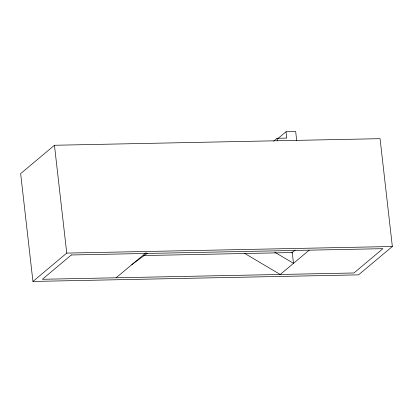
<?xml version="1.0" encoding="UTF-8"?>
<svg xmlns="http://www.w3.org/2000/svg" width="413" height="413" viewBox="0 0 413 413"><rect width="100%" height="100%" fill="white"/><g stroke="black" fill="none" stroke-linecap="round" stroke-linejoin="round"><path stroke-width="0.62" d="M54.454 145.268L20.65 173.62L32.937 281.449L358.546 274.857L392.35 246.504L380.063 138.675L54.454 145.268L66.741 253.097L32.937 281.449M273.649 141.174L277.092 138.283L286.746 138.087L286.023 131.747L295.677 131.551L296.689 140.43M277.66 138.758L286.023 131.747M116.094 277.789L146.109 252.725M291.754 252.973L295.192 250.092M309.192 250.164L280.215 274.469L244.713 253.432M131.788 264.625L147.389 253.205M66.741 253.097L392.35 246.504M143.595 255.554L292.27 252.544M274.635 252.152L293.498 263.329L292.197 251.909M277.092 138.283L277.381 140.823M71.346 254.976L42.374 279.281L353.941 272.978L382.913 248.672L71.346 254.976"/></g></svg>
